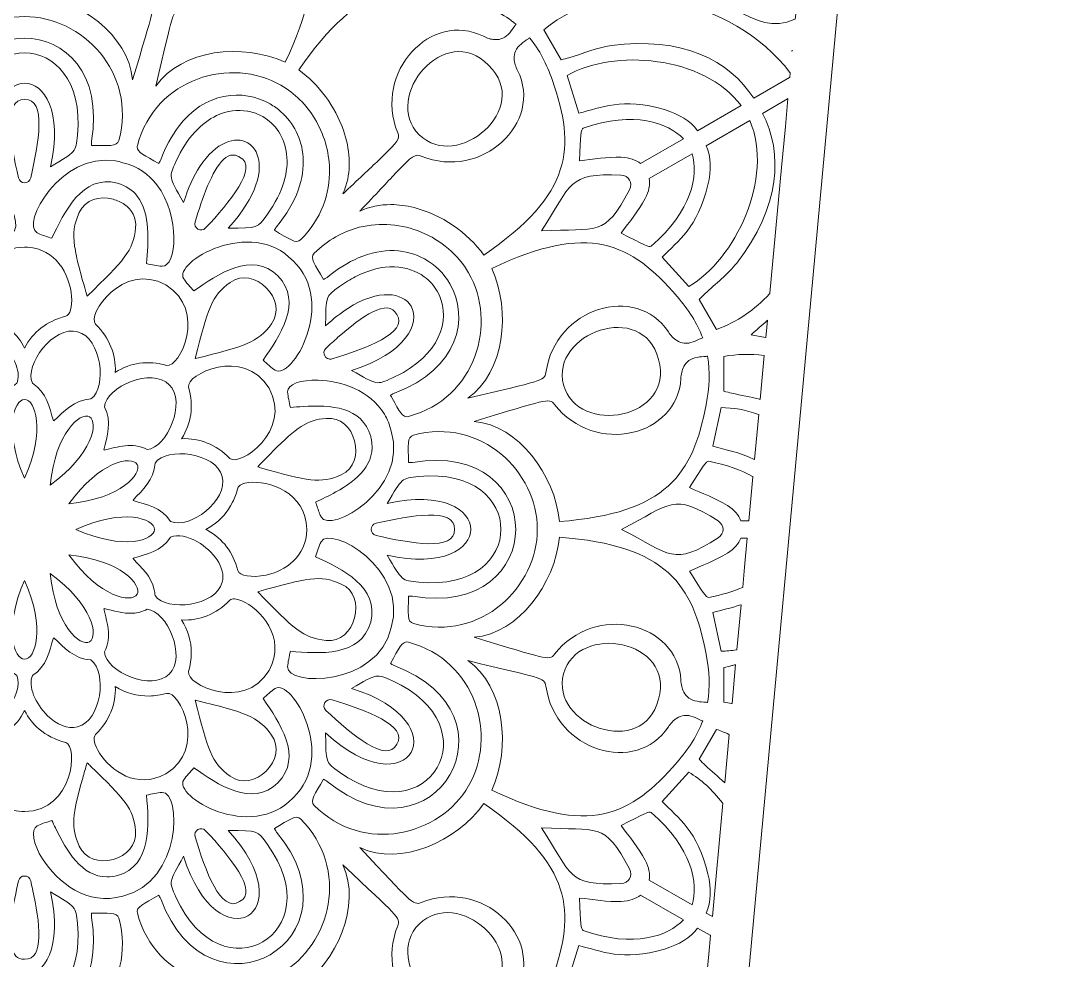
# Model space of a CAD drawing. Extents: x 80 to 1066, y -1043 to 43.
# Drawn here: x 575.4 to 733.5, y -367.2 to -222.8 of the extents above; entities that cross this region are included whole.
import ezdxf

# ---------------------------------------------------------------- set-up
doc = ezdxf.new("R2010")
doc.units = 0
doc.header["$MEASUREMENT"] = 0
doc.layers.add('Layer 1', color=7, linetype='Continuous', lineweight=0)

msp = doc.modelspace()

# ---------------------------------------------------------------- linework, layer by layer
at = {"layer": 'Layer 1'}
for points, knots in [([(705.17, -94), (705.17, -94), (698.6, -55.61), (698.6, -55.61), (698.6, -55.61), (603.03, -55.61), (603.03, -55.61), (596.76, -50.44), (595.14, -44.55), (594.72, -42.06), (594.67, -41.65), (594.62, -41.25), (594.57, -40.84), (594.45, -39.89), (594.33, -38.94), (594.33, -37.98), (594.33, -37.56), (594.35, -37.15), (594.4, -36.74), (594.96, -32.69), (596.22, -28.84), (597.99, -25.14), (599.55, -21.84), (601.16, -18.56), (602.72, -15.26), (608.87, -2.21), (610.1, 11.03), (603.85, 24.41), (600.47, 31.62), (595.06, 36.89), (587.49, 40.08), (587.51, 39.08), (588.17, 38.76), (588.57, 38.31), (598.97, 26.34), (601.59, 12.73), (597.21, -2.38), (595.37, -8.73), (592.07, -14.44), (589.59, -20.49), (586.6, -27.79), (584.9, -35.18), (587.36, -43.03), (589.03, -48.37), (591.85, -52.63), (596.1, -55.61), (596.1, -55.61), (555.87, -55.61), (555.87, -55.61), (555.64, -55.41), (555.38, -55.24), (555.08, -55.15), (554.96, -55.05), (554.87, -54.98), (554.82, -54.93), (546.99, -47.5), (545.43, -38.73), (549.36, -28.79), (550, -27.18), (550.68, -25.57), (551.43, -23.99), (554.03, -18.44), (557.1, -13.07), (558.78, -7.15), (562.74, 6.85), (561.37, 19.99), (551.99, 31.66), (548.91, 35.48), (545.01, 38.26), (539.75, 40.27), (542.69, 36.94), (545.03, 34.03), (546.87, 30.77), (554.23, 17.75), (553.35, 4.53), (547.78, -8.77), (544.98, -15.5), (541.31, -21.86), (539.74, -29.08), (537.41, -39.68), (540.88, -49.57), (549, -55.61), (549, -55.61), (447.38, -55.61), (447.38, -55.61), (447.38, -55.61), (440.15, -94), (440.15, -94), (440.15, -94), (412.4, -94), (412.4, -94), (412.4, -94), (412.4, -153.55), (412.4, -153.55), (412.4, -153.55), (437.6, -153.55), (437.6, -153.55), (437.6, -153.55), (450.18, -292.7), (450.18, -292.7), (450.18, -292.7), (456.36, -361.14), (456.36, -361.14), (456.36, -361.14), (456.37, -361.14), (456.37, -361.14), (456.37, -361.14), (467.2, -480.93), (467.2, -480.93), (467.2, -480.93), (676.93, -480.93), (676.93, -480.93), (676.93, -480.93), (687.99, -361.14), (687.99, -361.14), (687.99, -361.14), (697.17, -261.88), (697.17, -261.88), (697.17, -261.88), (699.28, -239.09), (699.28, -239.09), (699.28, -239.09), (707.17, -153.55), (707.17, -153.55), (707.17, -153.55), (733.47, -153.55), (733.47, -153.55), (733.47, -153.55), (733.47, -94), (733.47, -94), (733.47, -94), (705.17, -94), (705.17, -94)], [0, 0, 0, 0, 1, 1, 1, 2, 2, 2, 3, 3, 3, 4, 4, 4, 5, 5, 5, 6, 6, 6, 7, 7, 7, 8, 8, 8, 9, 9, 9, 10, 10, 10, 11, 11, 11, 12, 12, 12, 13, 13, 13, 14, 14, 14, 15, 15, 15, 16, 16, 16, 17, 17, 17, 18, 18, 18, 19, 19, 19, 20, 20, 20, 21, 21, 21, 22, 22, 22, 23, 23, 23, 24, 24, 24, 25, 25, 25, 26, 26, 26, 27, 27, 27, 28, 28, 28, 29, 29, 29, 30, 30, 30, 31, 31, 31, 32, 32, 32, 33, 33, 33, 34, 34, 34, 35, 35, 35, 36, 36, 36, 37, 37, 37, 38, 38, 38, 39, 39, 39, 40, 40, 40, 41, 41, 41, 42, 42, 42, 43, 43, 43, 44, 44, 44, 44]), ([(602.59, -196.28), (602.54, -197.19), (602.46, -198.17), (601.94, -198.93), (601.7, -199.28), (601.38, -199.51), (601.02, -199.7), (600.46, -199.99), (599.83, -200.13), (599.21, -200.16), (590.28, -200.68), (587.26, -213.36), (595.2, -219.57), (596.29, -220.43), (595.87, -220.95), (592.61, -231.94), (591.97, -225.04), (584.42, -219.53), (577.22, -218.82), (578.49, -202.3), (584.51, -198.29), (595.18, -196.29), (597.81, -195.79), (600.24, -195.64), (602.63, -196.06), (602.61, -196.13), (602.59, -196.21), (602.59, -196.28)], [0, 0, 0, 0, 1, 1, 1, 2, 2, 2, 3, 3, 3, 4, 4, 4, 5, 5, 5, 6, 6, 6, 7, 7, 7, 8, 8, 8, 9, 9, 9, 9]), ([(616.07, -229.23), (609.49, -226.25), (600.19, -227.23), (596.19, -232.9), (598.86, -221.74), (598.75, -221.09), (600.12, -220.9), (610.11, -219.48), (613.83, -206.99), (606.36, -202.09), (605.83, -201.73), (605.36, -201.3), (605.02, -200.77), (604.8, -200.43), (604.64, -200.06), (604.61, -199.65), (604.54, -198.73), (604.97, -197.84), (605.37, -197.02), (605.41, -196.96), (605.43, -196.89), (605.44, -196.81), (607.73, -197.65), (609.75, -198.99), (611.79, -200.74), (620.03, -207.81), (623.23, -214.29), (616.07, -229.23)], [0, 0, 0, 0, 1, 1, 1, 2, 2, 2, 3, 3, 3, 4, 4, 4, 5, 5, 5, 6, 6, 6, 7, 7, 7, 8, 8, 8, 9, 9, 9, 9]), ([(694.49, -221.87), (694.49, -221.87), (694.43, -222.6), (694.43, -222.6), (694.41, -222.6), (694.39, -222.61), (694.36, -222.63), (687.7, -225.77), (684.01, -217.3), (671.43, -217.08), (682.57, -210.75), (686.54, -214.58), (695.1, -214.7), (695.1, -214.7), (695.15, -214.7), (695.15, -214.7), (695.15, -214.7), (694.49, -221.87), (694.49, -221.87)], [0, 0, 0, 0, 1, 1, 1, 2, 2, 2, 3, 3, 3, 4, 4, 4, 5, 5, 5, 6, 6, 6, 6]), ([(648.32, -225.77), (647.69, -225.74), (647.07, -225.55), (646.51, -225.26), (638.53, -221.24), (629.57, -230.72), (633.34, -240.07), (633.69, -240.93), (633.52, -241.33), (630.83, -243.89), (629.66, -245.02), (628, -246.56), (625.7, -248.73), (625.44, -248.97), (625.17, -249.22), (624.9, -249.48), (625.09, -249.08), (625.25, -248.66), (625.39, -248.24), (626.23, -245.55), (626, -242.55), (625.01, -239.7), (623.74, -236.05), (621.23, -232.65), (618.15, -230.43), (627.5, -216.76), (634.72, -216.29), (644.96, -219.89), (647.5, -220.78), (649.67, -221.86), (651.53, -223.42), (651.48, -223.47), (651.43, -223.53), (651.38, -223.59), (650.89, -224.35), (650.33, -225.16), (649.49, -225.56), (649.12, -225.74), (648.72, -225.79), (648.32, -225.77)], [0, 0, 0, 0, 1, 1, 1, 2, 2, 2, 3, 3, 3, 4, 4, 4, 5, 5, 5, 6, 6, 6, 7, 7, 7, 8, 8, 8, 9, 9, 9, 10, 10, 10, 11, 11, 11, 12, 12, 12, 13, 13, 13, 13]), ([(693.6, -231.57), (693.6, -231.57), (693.54, -231.61), (693.54, -231.61), (693.54, -231.61), (688.05, -234.78), (688.05, -234.78), (684.34, -228.94), (677.01, -225.22), (666.16, -226.69), (663.93, -227), (661.8, -227.92), (659.66, -228.55), (659.27, -228.67), (658.9, -228.76), (658.44, -228.88), (658.44, -228.88), (655.79, -224.28), (655.79, -224.28), (666.2, -215.3), (684.8, -219.41), (693.61, -230.81), (693.63, -230.83), (693.65, -230.86), (693.66, -230.88), (693.66, -230.88), (693.6, -231.57), (693.6, -231.57)], [0, 0, 0, 0, 1, 1, 1, 2, 2, 2, 3, 3, 3, 4, 4, 4, 5, 5, 5, 6, 6, 6, 7, 7, 7, 8, 8, 8, 9, 9, 9, 9]), ([(590.5, -241.26), (590.24, -242.23), (588.93, -242.04), (586.3, -242.01), (586.29, -241.98), (586.29, -241.93), (586.29, -241.9), (586.28, -241.68), (586.28, -241.52), (586.3, -241.38), (588.07, -230.83), (582.05, -225.55), (576.02, -225.55), (570, -225.55), (563.98, -230.83), (565.75, -241.38), (565.77, -241.52), (565.76, -241.68), (565.75, -241.9), (565.75, -241.9), (565.75, -242.01), (565.75, -242.01), (563.11, -242.04), (561.8, -242.23), (561.55, -241.26), (558.76, -230.81), (567.2, -222.2), (576.02, -222.22), (584.84, -222.2), (593.29, -230.81), (590.5, -241.26)], [0, 0, 0, 0, 1, 1, 1, 2, 2, 2, 3, 3, 3, 4, 4, 4, 5, 5, 5, 6, 6, 6, 7, 7, 7, 8, 8, 8, 9, 9, 9, 10, 10, 10, 10]), ([(636.65, -240.37), (630.86, -234.56), (640.68, -222.85), (647.31, -229.7), (654.16, -236.34), (642.46, -246.15), (636.65, -240.37)], [0, 0, 0, 0, 1, 1, 1, 2, 2, 2, 2]), ([(646.58, -258.87), (644.08, -255.37), (640.04, -252.62), (635.85, -251.57), (634.66, -251.27), (633.46, -251.11), (632.28, -251.11), (630.63, -251.11), (629.02, -251.42), (627.53, -252.11), (630.01, -249.5), (631.72, -247.64), (632.97, -246.34), (635.67, -243.5), (636.06, -243.32), (636.94, -243.67), (646.3, -247.45), (655.77, -238.49), (651.75, -230.5), (651.47, -229.94), (651.27, -229.32), (651.24, -228.7), (651.23, -228.29), (651.27, -227.89), (651.45, -227.52), (651.85, -226.68), (652.67, -226.12), (653.42, -225.63), (653.48, -225.58), (653.54, -225.54), (653.59, -225.48), (655.15, -227.35), (656.23, -229.52), (657.12, -232.05), (660.72, -242.29), (660.25, -249.51), (646.58, -258.87)], [0, 0, 0, 0, 1, 1, 1, 2, 2, 2, 3, 3, 3, 4, 4, 4, 5, 5, 5, 6, 6, 6, 7, 7, 7, 8, 8, 8, 9, 9, 9, 10, 10, 10, 11, 11, 11, 12, 12, 12, 12]), ([(679.42, -239.76), (678.29, -238.26), (676.62, -237.2), (674.33, -236.52), (667.79, -234.59), (664.64, -236.25), (661.19, -237.06), (661.19, -237.06), (659.36, -231.28), (659.36, -231.28), (666.49, -227.15), (680.32, -228.2), (686.11, -235.9), (686.11, -235.9), (679.42, -239.76), (679.42, -239.76)], [0, 0, 0, 0, 1, 1, 1, 2, 2, 2, 3, 3, 3, 4, 4, 4, 5, 5, 5, 5]), ([(693.97, -227.56), (693.97, -227.56), (693.92, -227.5), (693.92, -227.5), (693.92, -227.5), (693.9, -227.48), (693.9, -227.48), (693.9, -227.48), (693.91, -227.48), (693.92, -227.48), (693.94, -227.46), (693.96, -227.45), (693.98, -227.43), (693.98, -227.43), (693.97, -227.56), (693.97, -227.56)], [0, 0, 0, 0, 1, 1, 1, 2, 2, 2, 3, 3, 3, 4, 4, 4, 5, 5, 5, 5]), ([(576.02, -232.44), (573.07, -232.44), (570.12, -236.73), (572.07, -245.3), (568.08, -242.93), (568.17, -243.12), (567.92, -240.44), (567.07, -232.01), (571.54, -227.8), (576.02, -227.8), (580.5, -227.8), (584.97, -232.01), (584.13, -240.44), (583.87, -243.12), (583.97, -242.93), (579.98, -245.3), (581.93, -236.73), (578.97, -232.44), (576.02, -232.44)], [0, 0, 0, 0, 1, 1, 1, 2, 2, 2, 3, 3, 3, 4, 4, 4, 5, 5, 5, 6, 6, 6, 6]), ([(618.43, -256.5), (617.72, -257.21), (616.68, -256.39), (614.4, -255.05), (614.42, -255.02), (614.44, -254.98), (614.46, -254.95), (614.56, -254.75), (614.64, -254.61), (614.73, -254.51), (617.89, -250.67), (619.03, -246.97), (618.81, -243.82), (618.62, -240.96), (617.32, -238.53), (615.4, -236.84), (614.89, -236.4), (614.33, -236), (613.75, -235.65), (609.57, -233.25), (603.71, -233.76), (599.62, -239.2), (599.62, -239.2), (599.62, -239.2), (599.62, -239.2), (598.59, -240.56), (597.68, -242.23), (596.93, -244.23), (596.88, -244.36), (596.8, -244.5), (596.68, -244.68), (596.66, -244.72), (596.64, -244.75), (596.62, -244.78), (594.49, -243.58), (593.28, -243.07), (593.32, -242.23), (593.32, -242.17), (593.33, -242.1), (593.35, -242.03), (596.16, -231.57), (607.78, -228.35), (615.41, -232.78), (617.54, -234), (619.32, -235.79), (620.59, -237.91), (621.99, -240.22), (622.8, -242.9), (622.86, -245.64), (622.95, -249.42), (621.61, -253.31), (618.43, -256.5)], [0, 0, 0, 0, 1, 1, 1, 2, 2, 2, 3, 3, 3, 4, 4, 4, 5, 5, 5, 6, 6, 6, 7, 7, 7, 8, 8, 8, 9, 9, 9, 10, 10, 10, 11, 11, 11, 12, 12, 12, 13, 13, 13, 14, 14, 14, 15, 15, 15, 16, 16, 16, 17, 17, 17, 17]), ([(576.02, -247.74), (575.61, -247.74), (575.2, -247.5), (575.09, -247), (573.88, -241.8), (572.62, -234.77), (576.02, -234.97), (579.43, -234.77), (578.17, -241.8), (576.96, -247), (576.84, -247.5), (576.43, -247.74), (576.02, -247.74)], [0, 0, 0, 0, 1, 1, 1, 2, 2, 2, 3, 3, 3, 4, 4, 4, 4]), ([(692.9, -239.09), (692.9, -239.09), (692.32, -245.43), (692.32, -245.43), (692.32, -245.43), (690.54, -264.73), (690.54, -264.73), (690.52, -264.76), (690.49, -264.78), (690.47, -264.81), (688.22, -267.26), (685.49, -269.16), (682.33, -270.27), (682.33, -270.27), (679.68, -265.67), (679.68, -265.67), (680.01, -265.34), (680.28, -265.06), (680.58, -264.78), (682.19, -263.24), (684.05, -261.86), (685.43, -260.08), (692.14, -251.42), (692.58, -243.21), (689.38, -237.09), (689.38, -237.09), (693.24, -234.86), (693.24, -234.86), (693.24, -234.86), (693.3, -234.82), (693.3, -234.82), (693.3, -234.82), (692.9, -239.09), (692.9, -239.09)], [0, 0, 0, 0, 1, 1, 1, 2, 2, 2, 3, 3, 3, 4, 4, 4, 5, 5, 5, 6, 6, 6, 7, 7, 7, 8, 8, 8, 9, 9, 9, 10, 10, 10, 11, 11, 11, 11]), ([(611.71, -243.29), (611.4, -242.55), (610.91, -241.98), (610.3, -241.62), (608.44, -240.55), (605.44, -241.45), (602.95, -245.26), (602.01, -246.67), (601.15, -248.5), (600.45, -250.78), (599.28, -248.72), (598.71, -247.76), (598.58, -246.99), (598.45, -246.26), (598.73, -245.7), (599.28, -244.5), (600.95, -240.78), (603.21, -238.53), (605.52, -237.44), (605.52, -237.44), (605.53, -237.44), (605.53, -237.44), (607.14, -236.68), (608.79, -236.49), (610.29, -236.76), (610.29, -236.76), (610.3, -236.76), (610.3, -236.76), (610.3, -236.76), (610.3, -236.76), (610.31, -236.76), (611.12, -236.91), (611.91, -237.2), (612.61, -237.6), (614.56, -238.72), (615.97, -240.76), (616.28, -243.37), (616.59, -245.98), (615.8, -249.17), (613.32, -252.6), (611.76, -254.79), (611.93, -254.68), (607.29, -254.74), (611.83, -249.84), (612.69, -245.67), (611.71, -243.29)], [0, 0, 0, 0, 1, 1, 1, 2, 2, 2, 3, 3, 3, 4, 4, 4, 5, 5, 5, 6, 6, 6, 7, 7, 7, 8, 8, 8, 9, 9, 9, 10, 10, 10, 11, 11, 11, 12, 12, 12, 13, 13, 13, 14, 14, 14, 15, 15, 15, 15]), ([(670.67, -244.81), (669.94, -244.24), (668.94, -243.88), (667.7, -243.83), (665.57, -243.75), (663.4, -244.14), (661.27, -244.37), (661.45, -240.44), (661.44, -239.54), (661.85, -239.37), (669.7, -236.62), (674.92, -238.55), (677.25, -241.01), (677.25, -241.01), (670.67, -244.81), (670.67, -244.81)], [0, 0, 0, 0, 1, 1, 1, 2, 2, 2, 3, 3, 3, 4, 4, 4, 5, 5, 5, 5]), ([(673.98, -259.2), (676.41, -256.63), (679.42, -254.72), (681.01, -248.09), (681.57, -245.78), (681.49, -243.79), (680.76, -242.06), (680.76, -242.06), (687.44, -238.2), (687.44, -238.2), (691.21, -247.06), (685.21, -259.56), (678.06, -263.67), (678.06, -263.67), (673.98, -259.2), (673.98, -259.2)], [0, 0, 0, 0, 1, 1, 1, 2, 2, 2, 3, 3, 3, 4, 4, 4, 5, 5, 5, 5]), ([(574.1, -255.44), (573.41, -255.79), (572.63, -256.01), (571.82, -256.28), (569.95, -252.29), (567.2, -246.44), (561.77, -247.81), (556.39, -249.34), (556.93, -255.78), (557.3, -260.17), (556.47, -260.34), (555.68, -260.54), (554.9, -260.58), (551.94, -260.73), (551.76, -246.84), (560.93, -244.67), (569.96, -241.96), (576.75, -254.09), (574.1, -255.44)], [0, 0, 0, 0, 1, 1, 1, 2, 2, 2, 3, 3, 3, 4, 4, 4, 5, 5, 5, 6, 6, 6, 6]), ([(597.14, -260.58), (596.37, -260.54), (595.58, -260.34), (594.74, -260.17), (595.02, -256.89), (595.39, -252.46), (593.31, -249.8), (592.62, -248.9), (591.63, -248.2), (590.27, -247.81), (584.84, -246.44), (582.09, -252.29), (580.22, -256.28), (579.48, -256.03), (578.77, -255.83), (578.13, -255.53), (578.07, -255.5), (578.01, -255.47), (577.94, -255.44), (575.41, -254.14), (581.52, -242.99), (589.96, -244.4), (590.34, -244.46), (590.73, -244.55), (591.12, -244.67), (593.41, -245.21), (595.12, -246.48), (596.34, -248.08), (600.02, -252.9), (599.37, -260.69), (597.14, -260.58)], [0, 0, 0, 0, 1, 1, 1, 2, 2, 2, 3, 3, 3, 4, 4, 4, 5, 5, 5, 6, 6, 6, 7, 7, 7, 8, 8, 8, 9, 9, 9, 10, 10, 10, 10]), ([(671.36, -250.17), (671.94, -249.08), (672.13, -248.04), (672, -247.12), (672, -247.12), (678.58, -243.31), (678.58, -243.31), (679.55, -246.56), (678.61, -252.05), (672.3, -257.48), (671.95, -257.74), (671.18, -257.28), (667.68, -255.48), (668.94, -253.74), (670.38, -252.07), (671.36, -250.17)], [0, 0, 0, 0, 1, 1, 1, 2, 2, 2, 3, 3, 3, 4, 4, 4, 5, 5, 5, 5]), ([(603.83, -254.7), (603.48, -255.07), (603, -255.09), (602.65, -254.87), (602.3, -254.67), (602.06, -254.25), (602.21, -253.77), (603.3, -250.19), (604.81, -245.8), (606.61, -244.15), (607.07, -243.73), (607.55, -243.49), (608.05, -243.49), (608.3, -243.49), (608.55, -243.55), (608.8, -243.68), (608.88, -243.72), (608.95, -243.76), (609.04, -243.81), (612.09, -245.34), (607.47, -250.8), (603.83, -254.7)], [0, 0, 0, 0, 1, 1, 1, 2, 2, 2, 3, 3, 3, 4, 4, 4, 5, 5, 5, 6, 6, 6, 7, 7, 7, 7]), ([(667.63, -246.59), (668.25, -246.62), (668.72, -246.91), (668.97, -247.33), (669.21, -247.75), (669.22, -248.3), (668.94, -248.86), (665.12, -256.2), (664.06, -254.66), (655.44, -255.14), (660.17, -247.92), (659.36, -246.23), (667.63, -246.59)], [0, 0, 0, 0, 1, 1, 1, 2, 2, 2, 3, 3, 3, 4, 4, 4, 4]), ([(584.42, -252.34), (585.35, -250.32), (587.52, -249.73), (589.61, -250.29), (590.25, -250.46), (590.84, -250.73), (591.35, -251.08), (592.5, -251.89), (593.22, -253.13), (593.08, -254.66), (592.75, -258.21), (591.25, -259.71), (585.63, -265.16), (585.63, -265.16), (585.63, -265.15), (585.62, -265.14), (585.62, -265.15), (585.62, -265.15), (585.62, -265.16), (584.62, -261.65), (583.97, -259.34), (583.71, -257.53), (583.4, -255.46), (583.62, -254.07), (584.42, -252.34)], [0, 0, 0, 0, 1, 1, 1, 2, 2, 2, 3, 3, 3, 4, 4, 4, 5, 5, 5, 6, 6, 6, 7, 7, 7, 8, 8, 8, 8]), ([(614.51, -276.55), (613.86, -276.13), (613.29, -275.56), (612.65, -275), (615.17, -271.38), (618.85, -266.08), (614.95, -262.06), (610.94, -258.16), (605.62, -261.85), (602.02, -264.37), (601.45, -263.72), (600.89, -263.15), (600.46, -262.5), (598.84, -260.01), (610.79, -252.9), (617.26, -259.76), (624.11, -266.22), (617.01, -278.17), (614.51, -276.55)], [0, 0, 0, 0, 1, 1, 1, 2, 2, 2, 3, 3, 3, 4, 4, 4, 5, 5, 5, 6, 6, 6, 6]), ([(634.99, -283.66), (634.09, -283.9), (633.6, -282.86), (632.49, -280.86), (632.41, -280.71), (632.32, -280.56), (632.24, -280.4), (632.26, -280.37), (632.3, -280.36), (632.33, -280.34), (632.52, -280.22), (632.66, -280.13), (632.78, -280.09), (632.81, -280.07), (632.84, -280.07), (632.87, -280.05), (642.82, -276.29), (644.36, -268.47), (641.36, -263.27), (640.44, -261.68), (639.1, -260.34), (637.44, -259.43), (634.73, -257.94), (631.18, -257.63), (627.27, -259.31), (625.73, -259.97), (624.13, -260.95), (622.51, -262.29), (622.4, -262.37), (622.26, -262.45), (622.06, -262.56), (622.03, -262.57), (622, -262.59), (621.96, -262.61), (620.62, -260.34), (619.81, -259.3), (620.51, -258.59), (622.6, -256.51), (624.98, -255.22), (627.44, -254.6), (630.66, -253.78), (634, -254.11), (636.95, -255.33), (638.48, -255.96), (639.9, -256.82), (641.13, -257.88), (642.37, -258.94), (643.43, -260.2), (644.24, -261.61), (648.67, -269.24), (645.44, -280.85), (634.99, -283.66)], [0, 0, 0, 0, 1, 1, 1, 2, 2, 2, 3, 3, 3, 4, 4, 4, 5, 5, 5, 6, 6, 6, 7, 7, 7, 8, 8, 8, 9, 9, 9, 10, 10, 10, 11, 11, 11, 12, 12, 12, 13, 13, 13, 14, 14, 14, 15, 15, 15, 16, 16, 16, 17, 17, 17, 17]), ([(679.99, -271.65), (679.18, -272.05), (678.29, -272.48), (677.36, -272.4), (676.95, -272.37), (676.58, -272.21), (676.25, -272), (675.71, -271.66), (675.28, -271.19), (674.93, -270.65), (670.02, -263.18), (657.53, -266.91), (656.12, -276.89), (655.92, -278.26), (655.27, -278.16), (644.11, -280.83), (649.78, -276.83), (650.77, -267.53), (647.78, -260.94), (662.72, -253.79), (669.21, -256.99), (676.27, -265.22), (678.02, -267.27), (679.36, -269.28), (680.2, -271.57), (680.13, -271.59), (680.06, -271.61), (679.99, -271.65)], [0, 0, 0, 0, 1, 1, 1, 2, 2, 2, 3, 3, 3, 4, 4, 4, 5, 5, 5, 6, 6, 6, 7, 7, 7, 8, 8, 8, 9, 9, 9, 9]), ([(582.35, -268.24), (579.39, -269.04), (577.31, -270.65), (576.02, -273.14), (575.49, -272.11), (574.82, -271.23), (574, -270.49), (572.92, -269.52), (571.58, -268.79), (569.98, -268.33), (569.89, -268.3), (569.79, -268.27), (569.7, -268.24), (567.8, -267.73), (568.47, -257.78), (576.02, -257.63), (576.17, -257.63), (576.33, -257.64), (576.48, -257.65), (578.66, -257.82), (580.23, -258.82), (581.3, -260.15), (583.74, -263.18), (583.65, -267.89), (582.35, -268.24)], [0, 0, 0, 0, 1, 1, 1, 2, 2, 2, 3, 3, 3, 4, 4, 4, 5, 5, 5, 6, 6, 6, 7, 7, 7, 8, 8, 8, 8]), ([(597.87, -275.8), (594.91, -275.01), (592.31, -275.36), (589.95, -276.88), (590.07, -274.07), (589.08, -271.64), (586.92, -269.46), (585.53, -268.07), (591.09, -259.8), (597.7, -263.44), (604.17, -267.35), (599.78, -276.29), (597.87, -275.8)], [0, 0, 0, 0, 1, 1, 1, 2, 2, 2, 3, 3, 3, 4, 4, 4, 4]), ([(635.39, -266.72), (634.18, -264.63), (630.5, -263.97), (625.68, -267.05), (624.6, -267.75), (623.46, -268.62), (622.27, -269.72), (622.33, -265.08), (622.22, -265.26), (624.41, -263.69), (625.23, -263.1), (626.04, -262.6), (626.82, -262.2), (631.18, -259.96), (634.96, -260.39), (637.41, -262.18), (638.24, -262.78), (638.91, -263.53), (639.41, -264.4), (641.47, -267.97), (640.44, -273.34), (634.21, -276.88), (633.68, -277.18), (633.12, -277.47), (632.52, -277.74), (630.07, -278.85), (630.27, -278.85), (626.23, -276.57), (634.63, -273.97), (636.86, -269.27), (635.39, -266.72)], [0, 0, 0, 0, 1, 1, 1, 2, 2, 2, 3, 3, 3, 4, 4, 4, 5, 5, 5, 6, 6, 6, 7, 7, 7, 8, 8, 8, 9, 9, 9, 10, 10, 10, 10]), ([(602.25, -274.75), (604.16, -267.16), (604.71, -265.11), (607.62, -263.06), (609.43, -261.77), (611.61, -262.35), (613.14, -263.87), (614.67, -265.4), (615.24, -267.59), (613.96, -269.4), (611.91, -272.3), (609.85, -272.85), (602.27, -274.77), (602.27, -274.76), (602.27, -274.75), (602.27, -274.75), (602.26, -274.75), (602.26, -274.75), (602.25, -274.75)], [0, 0, 0, 0, 1, 1, 1, 2, 2, 2, 3, 3, 3, 4, 4, 4, 5, 5, 5, 6, 6, 6, 6]), ([(622.31, -273.19), (622.9, -272.63), (623.53, -272.06), (624.17, -271.49), (627.77, -268.32), (631.9, -265.39), (633.2, -267.98), (635.08, -270.83), (628.36, -273.25), (623.25, -274.8), (623.07, -274.85), (622.9, -274.86), (622.75, -274.82), (622.49, -274.77), (622.27, -274.6), (622.14, -274.36), (621.93, -274.01), (621.94, -273.53), (622.31, -273.19)], [0, 0, 0, 0, 1, 1, 1, 2, 2, 2, 3, 3, 3, 4, 4, 4, 5, 5, 5, 6, 6, 6, 6]), ([(673.41, -274.9), (676.01, -284.07), (660.98, -286.71), (658.83, -278.8), (656.73, -270.88), (671.08, -265.65), (673.41, -274.9)], [0, 0, 0, 0, 1, 1, 1, 2, 2, 2, 2]), ([(584.16, -270.64), (587.83, -271.58), (588.74, -279.17), (586.2, -280.96), (583.57, -281.08), (582.1, -282.89), (580.53, -284.33), (580.52, -284.31), (580.51, -284.29), (580.5, -284.27), (580.48, -284.28), (580.47, -284.3), (580.45, -284.32), (579.81, -282.27), (579.45, -279.97), (577.23, -278.56), (575.92, -275.74), (580.5, -269.62), (584.16, -270.64)], [0, 0, 0, 0, 1, 1, 1, 2, 2, 2, 3, 3, 3, 4, 4, 4, 5, 5, 5, 6, 6, 6, 6]), ([(690.06, -269.95), (690.06, -269.95), (689.91, -271.53), (689.91, -271.53), (689.89, -271.53), (689.87, -271.52), (689.85, -271.52), (689.12, -271.37), (688.38, -271.22), (687.64, -271.09), (688.47, -270.36), (689.29, -269.65), (690.08, -268.94), (690.11, -268.92), (690.13, -268.89), (690.15, -268.88), (690.15, -268.88), (690.06, -269.95), (690.06, -269.95)], [0, 0, 0, 0, 1, 1, 1, 2, 2, 2, 3, 3, 3, 4, 4, 4, 5, 5, 5, 6, 6, 6, 6]), ([(571.6, -284.32), (571.57, -284.3), (571.56, -284.28), (571.54, -284.27), (571.54, -284.29), (571.52, -284.31), (571.52, -284.33), (570.86, -283.73), (570.22, -283.05), (569.49, -282.46), (568.5, -281.66), (567.37, -281.02), (565.85, -280.96), (564.62, -280.09), (564.19, -277.85), (564.51, -275.67), (564.85, -273.37), (566, -271.13), (567.89, -270.64), (568.24, -270.55), (568.59, -270.52), (568.95, -270.54), (570.32, -270.63), (571.73, -271.52), (572.84, -272.74), (574.5, -274.54), (575.52, -277.03), (574.82, -278.56), (572.6, -279.97), (572.23, -282.27), (571.6, -284.32)], [0, 0, 0, 0, 1, 1, 1, 2, 2, 2, 3, 3, 3, 4, 4, 4, 5, 5, 5, 6, 6, 6, 7, 7, 7, 8, 8, 8, 9, 9, 9, 10, 10, 10, 10]), ([(601.22, -279.14), (600.72, -277.23), (609.67, -272.85), (613.58, -279.31), (617.22, -285.93), (608.95, -291.48), (607.55, -290.09), (605.38, -287.94), (602.95, -286.95), (600.14, -287.07), (601.65, -284.7), (602, -282.1), (601.22, -279.14)], [0, 0, 0, 0, 1, 1, 1, 2, 2, 2, 3, 3, 3, 4, 4, 4, 4]), ([(658.19, -299.79), (657.48, -292.6), (651.98, -285.05), (645.07, -284.41), (656.07, -281.14), (656.59, -280.72), (657.44, -281.81), (663.66, -289.76), (676.34, -286.73), (676.85, -277.81), (676.88, -277.18), (677.03, -276.55), (677.31, -275.99), (677.5, -275.63), (677.74, -275.31), (678.08, -275.08), (678.85, -274.55), (679.83, -274.47), (680.73, -274.42), (680.81, -274.42), (680.88, -274.4), (680.96, -274.39), (681.37, -276.78), (681.22, -279.2), (680.72, -281.84), (678.72, -292.51), (674.71, -298.52), (658.19, -299.79)], [0, 0, 0, 0, 1, 1, 1, 2, 2, 2, 3, 3, 3, 4, 4, 4, 5, 5, 5, 6, 6, 6, 7, 7, 7, 8, 8, 8, 9, 9, 9, 9]), ([(689.03, -281.02), (689.01, -281.01), (688.99, -281.01), (688.97, -281), (687.55, -280.64), (686.08, -280.42), (684.68, -280.07), (684.29, -279.98), (683.91, -279.88), (683.45, -279.75), (683.45, -279.75), (683.45, -274.44), (683.45, -274.44), (685.5, -274.05), (687.57, -274.02), (689.6, -274.29), (689.61, -274.29), (689.63, -274.3), (689.65, -274.3), (689.65, -274.3), (689.03, -281.02), (689.03, -281.02)], [0, 0, 0, 0, 1, 1, 1, 2, 2, 2, 3, 3, 3, 4, 4, 4, 5, 5, 5, 6, 6, 6, 7, 7, 7, 7]), ([(588.29, -282.16), (588.56, -279.07), (595.58, -276.07), (598.24, -278.77), (600.94, -281.43), (597.94, -288.45), (594.85, -288.73), (592.52, -287.52), (590.34, -288.35), (588.25, -288.82), (588.25, -288.79), (588.26, -288.77), (588.27, -288.75), (588.24, -288.76), (588.22, -288.76), (588.19, -288.76), (588.67, -286.68), (589.49, -284.49), (588.29, -282.16)], [0, 0, 0, 0, 1, 1, 1, 2, 2, 2, 3, 3, 3, 4, 4, 4, 5, 5, 5, 6, 6, 6, 6]), ([(631.29, -283.29), (631.76, -284.06), (632.12, -284.92), (632.35, -285.9), (635.05, -294.93), (622.92, -301.72), (621.57, -299.08), (621.49, -298.9), (621.41, -298.73), (621.34, -298.55), (621.12, -298), (620.95, -297.4), (620.73, -296.8), (621.71, -296.34), (622.79, -295.83), (623.84, -295.25), (627.08, -293.46), (630.12, -290.95), (629.26, -286.98), (629.24, -286.9), (629.23, -286.82), (629.2, -286.74), (627.89, -282.12), (622.97, -281.86), (618.82, -282.12), (618.13, -282.16), (617.47, -282.21), (616.85, -282.27), (616.67, -281.43), (616.48, -280.65), (616.43, -279.88), (616.37, -278.72), (618.46, -277.99), (621.14, -278.07), (621.14, -278.07), (621.14, -278.07), (621.14, -278.07), (624.61, -278.17), (629.09, -279.63), (631.29, -283.29)], [0, 0, 0, 0, 1, 1, 1, 2, 2, 2, 3, 3, 3, 4, 4, 4, 5, 5, 5, 6, 6, 6, 7, 7, 7, 8, 8, 8, 9, 9, 9, 10, 10, 10, 11, 11, 11, 12, 12, 12, 13, 13, 13, 13]), ([(576.02, -293.14), (572.71, -285.76), (574.4, -281.04), (576.02, -281.05), (577.64, -281.04), (579.34, -285.76), (576.02, -293.14)], [0, 0, 0, 0, 1, 1, 1, 2, 2, 2, 2]), ([(579.95, -294.19), (580.77, -286.14), (584.59, -282.9), (586, -283.72), (587.41, -284.52), (586.51, -289.45), (579.95, -294.19)], [0, 0, 0, 0, 1, 1, 1, 2, 2, 2, 2]), ([(688.17, -290.28), (688.16, -290.28), (688.13, -290.26), (688.11, -290.25), (685.81, -289.1), (683.75, -288.8), (681.75, -288.2), (681.75, -288.2), (683.05, -282.29), (683.05, -282.29), (684.85, -282.29), (686.8, -282.65), (688.76, -283.33), (688.78, -283.34), (688.79, -283.35), (688.81, -283.35), (688.81, -283.35), (688.17, -290.28), (688.17, -290.28)], [0, 0, 0, 0, 1, 1, 1, 2, 2, 2, 3, 3, 3, 4, 4, 4, 5, 5, 5, 6, 6, 6, 6]), ([(612.28, -291.52), (612.15, -291.48), (612, -291.44), (611.86, -291.4), (611.86, -291.39), (611.87, -291.39), (611.87, -291.39), (611.87, -291.39), (611.86, -291.38), (611.85, -291.38), (612.72, -290.49), (613.5, -289.69), (614.18, -289), (617.83, -285.32), (619.37, -284.21), (622.35, -283.94), (624.56, -283.73), (626.17, -285.33), (626.73, -287.41), (627.28, -289.49), (626.69, -291.66), (624.67, -292.6), (621.5, -294.06), (619.46, -293.55), (612.28, -291.52)], [0, 0, 0, 0, 1, 1, 1, 2, 2, 2, 3, 3, 3, 4, 4, 4, 5, 5, 5, 6, 6, 6, 7, 7, 7, 8, 8, 8, 8]), ([(635.75, -315.47), (634.78, -315.21), (634.97, -313.9), (635, -311.26), (635.04, -311.26), (635.08, -311.26), (635.11, -311.26), (635.34, -311.25), (635.5, -311.24), (635.63, -311.27), (646.18, -313.04), (651.46, -307.01), (651.47, -300.99), (651.46, -294.97), (646.18, -288.95), (635.63, -290.71), (635.5, -290.74), (635.34, -290.74), (635.11, -290.73), (635.08, -290.72), (635.04, -290.72), (635, -290.72), (634.97, -288.08), (634.78, -286.77), (635.75, -286.52), (646.21, -283.73), (654.81, -292.17), (654.79, -300.99), (654.81, -309.81), (646.21, -318.26), (635.75, -315.47)], [0, 0, 0, 0, 1, 1, 1, 2, 2, 2, 3, 3, 3, 4, 4, 4, 5, 5, 5, 6, 6, 6, 7, 7, 7, 8, 8, 8, 9, 9, 9, 10, 10, 10, 10]), ([(598.46, -299.78), (597.04, -297.57), (594.74, -297.2), (592.7, -296.56), (592.71, -296.55), (592.73, -296.53), (592.75, -296.51), (592.72, -296.5), (592.7, -296.5), (592.68, -296.49), (594.13, -294.91), (595.94, -293.45), (596.06, -290.82), (597.84, -288.28), (605.43, -289.19), (606.37, -292.86), (607.39, -296.51), (601.28, -301.09), (598.46, -299.78)], [0, 0, 0, 0, 1, 1, 1, 2, 2, 2, 3, 3, 3, 4, 4, 4, 5, 5, 5, 6, 6, 6, 6]), ([(593.29, -291.02), (594.11, -292.42), (590.88, -296.25), (582.83, -297.07), (587.56, -290.5), (592.49, -289.61), (593.29, -291.02)], [0, 0, 0, 0, 1, 1, 1, 2, 2, 2, 2]), ([(687.3, -299.66), (687.3, -299.66), (686.08, -299.66), (686.08, -299.66), (685.72, -298.8), (685.04, -297.99), (684, -297.33), (682.2, -296.18), (680.12, -295.45), (678.16, -294.58), (680.28, -291.26), (680.72, -290.48), (681.15, -290.54), (683.89, -291.06), (686.1, -291.88), (687.87, -292.86), (687.89, -292.88), (687.91, -292.88), (687.93, -292.9), (687.93, -292.9), (687.3, -299.66), (687.3, -299.66)], [0, 0, 0, 0, 1, 1, 1, 2, 2, 2, 3, 3, 3, 4, 4, 4, 5, 5, 5, 6, 6, 6, 7, 7, 7, 7]), ([(631.72, -304.95), (640.29, -306.9), (644.58, -303.95), (644.58, -300.99), (644.58, -298.04), (640.29, -295.09), (631.72, -297.04), (634.08, -293.04), (633.9, -293.15), (636.58, -292.88), (645, -292.04), (649.21, -296.51), (649.21, -300.99), (649.21, -305.46), (645, -309.94), (636.58, -309.1), (633.9, -308.84), (634.08, -308.93), (631.72, -304.95)], [0, 0, 0, 0, 1, 1, 1, 2, 2, 2, 3, 3, 3, 4, 4, 4, 5, 5, 5, 6, 6, 6, 6]), ([(619.38, -300.99), (619.3, -305.31), (616.01, -307.38), (613.11, -308.01), (610.94, -308.47), (608.99, -308.13), (608.77, -307.31), (608.01, -304.49), (606.49, -302.46), (604.18, -301.16), (604.08, -301.1), (603.97, -301.05), (603.87, -300.99), (604.21, -300.81), (604.54, -300.62), (604.84, -300.42), (606.19, -299.51), (607.23, -298.32), (607.97, -296.82), (607.97, -296.82), (607.97, -296.82), (607.97, -296.81), (608.3, -296.15), (608.56, -295.45), (608.77, -294.66), (608.9, -294.22), (609.55, -293.91), (610.47, -293.8), (613.45, -293.47), (619.26, -295.22), (619.38, -300.97), (619.38, -300.97), (619.38, -300.99), (619.38, -300.99)], [0, 0, 0, 0, 1, 1, 1, 2, 2, 2, 3, 3, 3, 4, 4, 4, 5, 5, 5, 6, 6, 6, 7, 7, 7, 8, 8, 8, 9, 9, 9, 10, 10, 10, 11, 11, 11, 11]), ([(667.72, -300.99), (675.43, -297.1), (675.58, -295.23), (682.56, -299.69), (683.08, -300.02), (683.34, -300.51), (683.34, -300.99), (683.34, -301.48), (683.08, -301.96), (682.56, -302.3), (675.58, -306.75), (675.43, -304.88), (667.72, -300.99)], [0, 0, 0, 0, 1, 1, 1, 2, 2, 2, 3, 3, 3, 4, 4, 4, 4]), ([(583.88, -300.99), (591.26, -297.67), (595.98, -299.37), (595.96, -300.99), (595.98, -302.62), (591.26, -304.31), (583.88, -300.99)], [0, 0, 0, 0, 1, 1, 1, 2, 2, 2, 2]), ([(629.27, -300.99), (629.27, -300.58), (629.52, -300.18), (630.01, -300.06), (635.21, -298.85), (642.25, -297.59), (642.05, -300.99), (642.25, -304.4), (635.21, -303.14), (630.01, -301.92), (629.52, -301.81), (629.27, -301.4), (629.27, -300.99)], [0, 0, 0, 0, 1, 1, 1, 2, 2, 2, 3, 3, 3, 4, 4, 4, 4]), ([(616.43, -322.11), (616.48, -321.33), (616.67, -320.55), (616.85, -319.71), (621.24, -320.09), (627.68, -320.62), (629.2, -315.24), (630.57, -309.82), (624.73, -307.06), (620.73, -305.19), (621.01, -304.38), (621.22, -303.6), (621.57, -302.91), (622.92, -300.27), (635.05, -307.06), (632.35, -316.08), (630.18, -325.25), (616.28, -325.08), (616.43, -322.11)], [0, 0, 0, 0, 1, 1, 1, 2, 2, 2, 3, 3, 3, 4, 4, 4, 5, 5, 5, 6, 6, 6, 6]), ([(596.06, -311.17), (596.04, -310.85), (596.01, -310.55), (595.94, -310.26), (595.5, -308.18), (593.96, -306.87), (592.68, -305.49), (592.7, -305.49), (592.72, -305.48), (592.75, -305.47), (592.73, -305.46), (592.71, -305.44), (592.7, -305.42), (594.74, -304.78), (597.04, -304.41), (598.46, -302.19), (599.55, -301.69), (601.12, -302.06), (602.59, -302.92), (604.93, -304.28), (607, -306.88), (606.37, -309.12), (605.43, -312.8), (597.84, -313.7), (596.06, -311.17)], [0, 0, 0, 0, 1, 1, 1, 2, 2, 2, 3, 3, 3, 4, 4, 4, 5, 5, 5, 6, 6, 6, 7, 7, 7, 8, 8, 8, 8]), ([(678.08, -326.9), (677.74, -326.67), (677.5, -326.35), (677.31, -325.99), (677.03, -325.43), (676.88, -324.8), (676.85, -324.17), (676.34, -315.25), (663.66, -312.23), (657.44, -320.16), (656.59, -321.26), (656.07, -320.84), (645.07, -317.57), (651.98, -316.94), (657.48, -309.39), (658.19, -302.19), (674.71, -303.46), (678.72, -309.47), (680.72, -320.14), (681.22, -322.79), (681.37, -325.2), (680.96, -327.6), (680.88, -327.58), (680.81, -327.56), (680.73, -327.55), (679.83, -327.5), (678.85, -327.43), (678.08, -326.9)], [0, 0, 0, 0, 1, 1, 1, 2, 2, 2, 3, 3, 3, 4, 4, 4, 5, 5, 5, 6, 6, 6, 7, 7, 7, 8, 8, 8, 9, 9, 9, 9]), ([(686.64, -306.82), (686.64, -306.82), (686.36, -309.87), (686.36, -309.87), (686.34, -309.88), (686.32, -309.89), (686.3, -309.9), (684.84, -310.54), (683.13, -311.07), (681.15, -311.45), (680.72, -311.5), (680.28, -310.72), (678.16, -307.41), (680.12, -306.53), (682.2, -305.79), (684, -304.65), (685.04, -303.99), (685.72, -303.18), (686.08, -302.33), (686.08, -302.33), (687.06, -302.33), (687.06, -302.33), (687.06, -302.33), (686.64, -306.82), (686.64, -306.82)], [0, 0, 0, 0, 1, 1, 1, 2, 2, 2, 3, 3, 3, 4, 4, 4, 5, 5, 5, 6, 6, 6, 7, 7, 7, 8, 8, 8, 8]), ([(582.83, -304.92), (590.88, -305.74), (594.11, -309.56), (593.29, -310.96), (592.49, -312.37), (587.56, -311.48), (582.83, -304.92)], [0, 0, 0, 0, 1, 1, 1, 2, 2, 2, 2]), ([(586, -318.26), (584.59, -319.08), (580.77, -315.85), (579.95, -307.79), (586.51, -312.53), (587.41, -317.46), (586, -318.26)], [0, 0, 0, 0, 1, 1, 1, 2, 2, 2, 2]), ([(611.85, -310.61), (611.86, -310.6), (611.87, -310.6), (611.87, -310.6), (611.87, -310.59), (611.86, -310.59), (611.86, -310.58), (619.38, -308.45), (621.44, -307.9), (624.67, -309.39), (626.69, -310.31), (627.28, -312.49), (626.73, -314.58), (626.17, -316.66), (624.56, -318.25), (622.35, -318.05), (618.81, -317.73), (617.31, -316.21), (611.85, -310.61)], [0, 0, 0, 0, 1, 1, 1, 2, 2, 2, 3, 3, 3, 4, 4, 4, 5, 5, 5, 6, 6, 6, 6]), ([(576.02, -320.93), (574.4, -320.95), (572.71, -316.23), (576.02, -308.85), (579.34, -316.23), (577.64, -320.95), (576.02, -320.93)], [0, 0, 0, 0, 1, 1, 1, 2, 2, 2, 2]), ([(601.22, -322.84), (601.48, -321.85), (601.62, -320.89), (601.62, -319.97), (601.64, -318.16), (601.14, -316.49), (600.14, -314.91), (602.95, -315.04), (605.38, -314.05), (607.55, -311.89), (607.87, -311.57), (608.55, -311.62), (609.37, -311.96), (612.12, -313.1), (616.38, -317.57), (613.58, -322.68), (609.67, -329.14), (600.72, -324.75), (601.22, -322.84)], [0, 0, 0, 0, 1, 1, 1, 2, 2, 2, 3, 3, 3, 4, 4, 4, 5, 5, 5, 6, 6, 6, 6]), ([(685.47, -319.49), (685.45, -319.49), (685.43, -319.5), (685.41, -319.5), (684.61, -319.63), (683.82, -319.7), (683.05, -319.7), (683.05, -319.7), (681.75, -313.78), (681.75, -313.78), (683.13, -313.36), (684.54, -313.09), (686.05, -312.58), (686.08, -312.58), (686.09, -312.57), (686.11, -312.56), (686.11, -312.56), (685.47, -319.49), (685.47, -319.49)], [0, 0, 0, 0, 1, 1, 1, 2, 2, 2, 3, 3, 3, 4, 4, 4, 5, 5, 5, 6, 6, 6, 6]), ([(588.19, -313.22), (588.22, -313.23), (588.24, -313.23), (588.27, -313.23), (588.26, -313.21), (588.25, -313.19), (588.25, -313.16), (589.68, -313.48), (591.14, -313.97), (592.66, -313.87), (593.38, -313.82), (594.11, -313.64), (594.85, -313.26), (597.94, -313.53), (600.94, -320.56), (598.24, -323.21), (595.58, -325.92), (588.56, -322.92), (588.29, -319.82), (588.59, -319.24), (588.76, -318.67), (588.84, -318.12), (589.11, -316.42), (588.55, -314.8), (588.19, -313.22)], [0, 0, 0, 0, 1, 1, 1, 2, 2, 2, 3, 3, 3, 4, 4, 4, 5, 5, 5, 6, 6, 6, 7, 7, 7, 8, 8, 8, 8]), ([(658.83, -323.18), (660.98, -315.27), (676.01, -317.92), (673.41, -327.09), (671.08, -336.33), (656.73, -331.1), (658.83, -323.18)], [0, 0, 0, 0, 1, 1, 1, 2, 2, 2, 2]), ([(567.89, -331.34), (564.22, -330.4), (563.31, -322.81), (565.85, -321.03), (568.47, -320.91), (569.95, -319.1), (571.52, -317.65), (571.52, -317.67), (571.54, -317.7), (571.54, -317.72), (571.56, -317.7), (571.57, -317.68), (571.6, -317.67), (572.23, -319.71), (572.6, -322.01), (574.82, -323.43), (576.12, -326.25), (571.54, -332.36), (567.89, -331.34)], [0, 0, 0, 0, 1, 1, 1, 2, 2, 2, 3, 3, 3, 4, 4, 4, 5, 5, 5, 6, 6, 6, 6]), ([(579.56, -329.61), (577.69, -327.8), (576.47, -325.06), (577.23, -323.43), (579.45, -322.01), (579.81, -319.71), (580.45, -317.67), (580.47, -317.68), (580.48, -317.7), (580.5, -317.72), (580.51, -317.7), (580.52, -317.67), (580.53, -317.65), (582.1, -319.1), (583.57, -320.91), (586.2, -321.03), (586.21, -321.04), (586.23, -321.05), (586.24, -321.06), (588.73, -322.9), (587.81, -330.4), (584.16, -331.34), (582.62, -331.77), (580.92, -330.94), (579.56, -329.61)], [0, 0, 0, 0, 1, 1, 1, 2, 2, 2, 3, 3, 3, 4, 4, 4, 5, 5, 5, 6, 6, 6, 7, 7, 7, 8, 8, 8, 8]), ([(620.51, -343.39), (619.81, -342.69), (620.62, -341.65), (621.96, -339.37), (622, -339.39), (622.03, -339.41), (622.06, -339.43), (622.26, -339.54), (622.4, -339.61), (622.51, -339.7), (630.77, -346.5), (638.35, -343.93), (641.36, -338.71), (644.36, -333.5), (642.81, -325.64), (632.78, -321.9), (632.66, -321.85), (632.52, -321.76), (632.33, -321.65), (632.3, -321.63), (632.26, -321.6), (632.24, -321.58), (633.53, -319.29), (634.02, -318.06), (634.99, -318.32), (645.44, -321.14), (648.67, -332.75), (644.24, -340.38), (639.84, -348.02), (628.17, -351.04), (620.51, -343.39)], [0, 0, 0, 0, 1, 1, 1, 2, 2, 2, 3, 3, 3, 4, 4, 4, 5, 5, 5, 6, 6, 6, 7, 7, 7, 8, 8, 8, 9, 9, 9, 10, 10, 10, 10]), ([(647.78, -341.03), (650.77, -334.45), (649.78, -325.16), (644.11, -321.16), (655.27, -323.82), (655.92, -323.72), (656.12, -325.09), (657.53, -335.08), (670.02, -338.8), (674.93, -331.33), (675.28, -330.8), (675.71, -330.32), (676.25, -329.99), (676.58, -329.77), (676.95, -329.61), (677.36, -329.58), (678.29, -329.5), (679.18, -329.94), (679.99, -330.34), (680.06, -330.37), (680.13, -330.4), (680.2, -330.42), (679.36, -332.7), (678.02, -334.72), (676.27, -336.76), (669.21, -344.99), (662.72, -348.2), (647.78, -341.03)], [0, 0, 0, 0, 1, 1, 1, 2, 2, 2, 3, 3, 3, 4, 4, 4, 5, 5, 5, 6, 6, 6, 7, 7, 7, 8, 8, 8, 9, 9, 9, 9]), ([(684.71, -327.73), (684.71, -327.73), (684.65, -327.73), (684.65, -327.73), (684.25, -327.68), (683.86, -327.62), (683.45, -327.54), (683.45, -327.54), (683.45, -322.23), (683.45, -322.23), (683.91, -322.11), (684.29, -322), (684.68, -321.91), (684.85, -321.87), (685.02, -321.82), (685.2, -321.79), (685.22, -321.78), (685.24, -321.78), (685.26, -321.77), (685.26, -321.77), (684.71, -327.73), (684.71, -327.73)], [0, 0, 0, 0, 1, 1, 1, 2, 2, 2, 3, 3, 3, 4, 4, 4, 5, 5, 5, 6, 6, 6, 7, 7, 7, 7]), ([(600.46, -339.49), (600.89, -338.84), (601.45, -338.25), (602.02, -337.62), (605.62, -340.14), (610.94, -343.82), (614.95, -339.92), (618.85, -335.91), (615.17, -330.6), (612.65, -326.99), (613.29, -326.42), (613.86, -325.85), (614.51, -325.43), (617.01, -323.82), (624.11, -335.76), (617.26, -342.23), (610.79, -349.08), (598.84, -341.98), (600.46, -339.49)], [0, 0, 0, 0, 1, 1, 1, 2, 2, 2, 3, 3, 3, 4, 4, 4, 5, 5, 5, 6, 6, 6, 6]), ([(635.39, -335.27), (636.86, -332.71), (634.63, -328.01), (626.23, -325.42), (630.27, -323.14), (630.07, -323.14), (632.52, -324.25), (640.24, -327.73), (641.65, -333.71), (639.41, -337.59), (637.17, -341.47), (631.29, -343.23), (624.41, -338.29), (622.22, -336.73), (622.33, -336.9), (622.27, -332.26), (628.73, -338.24), (633.91, -337.82), (635.39, -335.27)], [0, 0, 0, 0, 1, 1, 1, 2, 2, 2, 3, 3, 3, 4, 4, 4, 5, 5, 5, 6, 6, 6, 6]), ([(587.55, -335.39), (586.75, -334.14), (586.47, -332.97), (586.92, -332.52), (589.08, -330.34), (590.07, -327.91), (589.95, -325.11), (591.57, -326.15), (593.31, -326.63), (595.18, -326.59), (596.05, -326.57), (596.94, -326.44), (597.87, -326.19), (599.78, -325.69), (604.17, -334.64), (597.7, -338.54), (593.23, -341.01), (589.23, -338.02), (587.55, -335.39)], [0, 0, 0, 0, 1, 1, 1, 2, 2, 2, 3, 3, 3, 4, 4, 4, 5, 5, 5, 6, 6, 6, 6]), ([(622.14, -327.61), (622.34, -327.26), (622.76, -327.03), (623.25, -327.17), (628.36, -328.73), (635.08, -331.15), (633.2, -334), (631.67, -337.06), (626.21, -332.45), (622.31, -328.8), (621.94, -328.45), (621.93, -327.97), (622.14, -327.61)], [0, 0, 0, 0, 1, 1, 1, 2, 2, 2, 3, 3, 3, 4, 4, 4, 4]), ([(613.96, -332.59), (615.24, -334.4), (614.67, -336.58), (613.14, -338.11), (611.61, -339.63), (609.43, -340.2), (607.62, -338.92), (604.71, -336.87), (604.16, -334.81), (602.25, -327.23), (602.26, -327.23), (602.26, -327.23), (602.27, -327.23), (602.27, -327.23), (602.27, -327.23), (602.27, -327.22), (609.85, -329.13), (611.91, -329.67), (613.96, -332.59)], [0, 0, 0, 0, 1, 1, 1, 2, 2, 2, 3, 3, 3, 4, 4, 4, 5, 5, 5, 6, 6, 6, 6]), ([(576.02, -344.35), (574.8, -344.33), (573.76, -344.05), (572.88, -343.59), (568.32, -341.23), (568.11, -334.17), (569.7, -333.74), (572.65, -332.94), (574.73, -331.33), (576.02, -328.84), (576.61, -329.95), (577.34, -330.89), (578.24, -331.66), (579.35, -332.61), (580.72, -333.29), (582.35, -333.74), (584.25, -334.26), (583.58, -344.2), (576.02, -344.35)], [0, 0, 0, 0, 1, 1, 1, 2, 2, 2, 3, 3, 3, 4, 4, 4, 5, 5, 5, 6, 6, 6, 6]), ([(683.59, -339.92), (683.56, -339.9), (683.55, -339.88), (683.53, -339.87), (682.56, -338.95), (681.53, -338.11), (680.58, -337.21), (680.28, -336.92), (680.01, -336.65), (679.68, -336.31), (679.68, -336.31), (682.33, -331.71), (682.33, -331.71), (682.98, -331.94), (683.61, -332.19), (684.21, -332.48), (684.23, -332.49), (684.25, -332.51), (684.26, -332.51), (684.26, -332.51), (683.59, -339.92), (683.59, -339.92)], [0, 0, 0, 0, 1, 1, 1, 2, 2, 2, 3, 3, 3, 4, 4, 4, 5, 5, 5, 6, 6, 6, 7, 7, 7, 7]), ([(584.95, -339.19), (584.95, -339.19), (584.95, -339.19), (584.95, -339.19), (585.15, -338.46), (585.38, -337.68), (585.62, -336.83), (585.62, -336.84), (585.62, -336.84), (585.62, -336.84), (585.63, -336.84), (585.63, -336.83), (585.63, -336.83), (585.81, -337), (585.99, -337.17), (586.16, -337.35), (591.34, -342.38), (592.77, -343.89), (593.08, -347.31), (593.28, -349.53), (591.69, -351.13), (589.61, -351.7), (587.52, -352.25), (585.35, -351.65), (584.42, -349.64), (583.09, -346.77), (583.38, -344.84), (584.95, -339.19)], [0, 0, 0, 0, 1, 1, 1, 2, 2, 2, 3, 3, 3, 4, 4, 4, 5, 5, 5, 6, 6, 6, 7, 7, 7, 8, 8, 8, 9, 9, 9, 9]), ([(681.69, -360.46), (681.69, -360.46), (681.63, -360.42), (681.63, -360.42), (681.63, -360.42), (680.76, -359.92), (680.76, -359.92), (681.49, -358.2), (681.57, -356.21), (681.01, -353.89), (679.42, -347.26), (676.41, -345.36), (673.98, -342.78), (673.98, -342.78), (678.06, -338.31), (678.06, -338.31), (679.92, -339.37), (681.69, -341.01), (683.24, -342.99), (683.26, -343.01), (683.28, -343.04), (683.29, -343.06), (683.29, -343.06), (681.69, -360.46), (681.69, -360.46)], [0, 0, 0, 0, 1, 1, 1, 2, 2, 2, 3, 3, 3, 4, 4, 4, 5, 5, 5, 6, 6, 6, 7, 7, 7, 8, 8, 8, 8]), ([(578.78, -351.62), (577.32, -349.3), (576.9, -347.08), (577.94, -346.54), (578.63, -346.19), (579.41, -345.98), (580.22, -345.71), (580.39, -346.07), (580.57, -346.46), (580.76, -346.85), (582.42, -350.29), (584.75, -354.38), (588.7, -354.38), (589.19, -354.38), (589.72, -354.31), (590.27, -354.17), (595.66, -352.65), (595.12, -346.2), (594.74, -341.82), (595.58, -341.64), (596.37, -341.44), (597.14, -341.4), (600.1, -341.25), (600.29, -355.14), (591.12, -357.32), (585.65, -358.95), (581.02, -355.16), (578.78, -351.62)], [0, 0, 0, 0, 1, 1, 1, 2, 2, 2, 3, 3, 3, 4, 4, 4, 5, 5, 5, 6, 6, 6, 7, 7, 7, 8, 8, 8, 9, 9, 9, 9]), ([(653.42, -376.36), (652.67, -375.86), (651.85, -375.3), (651.45, -374.46), (651.27, -374.09), (651.23, -373.69), (651.24, -373.29), (651.27, -372.66), (651.47, -372.05), (651.75, -371.49), (655.77, -363.5), (646.3, -354.54), (636.94, -358.31), (635.66, -358.82), (635.42, -358.2), (627.53, -349.88), (633.83, -352.78), (642.37, -348.99), (646.58, -343.12), (660.25, -352.47), (660.72, -359.69), (657.12, -369.92), (656.23, -372.46), (655.15, -374.63), (653.59, -376.5), (653.54, -376.44), (653.48, -376.39), (653.42, -376.36)], [0, 0, 0, 0, 1, 1, 1, 2, 2, 2, 3, 3, 3, 4, 4, 4, 5, 5, 5, 6, 6, 6, 7, 7, 7, 8, 8, 8, 9, 9, 9, 9]), ([(672, -354.87), (672.13, -353.95), (671.94, -352.9), (671.36, -351.81), (670.38, -349.91), (668.94, -348.23), (667.68, -346.5), (671.18, -344.69), (671.95, -344.23), (672.3, -344.5), (678.61, -349.94), (679.55, -355.41), (678.58, -358.67), (678.58, -358.67), (672, -354.87), (672, -354.87)], [0, 0, 0, 0, 1, 1, 1, 2, 2, 2, 3, 3, 3, 4, 4, 4, 5, 5, 5, 5]), ([(593.35, -359.96), (593.09, -358.99), (594.32, -358.5), (596.62, -357.2), (596.64, -357.24), (596.66, -357.27), (596.68, -357.3), (596.8, -357.49), (596.88, -357.63), (596.93, -357.75), (600.67, -367.78), (608.52, -369.34), (613.75, -366.32), (618.96, -363.31), (621.54, -355.73), (614.73, -347.48), (614.64, -347.37), (614.56, -347.23), (614.46, -347.03), (614.44, -347), (614.42, -346.96), (614.4, -346.94), (616.68, -345.59), (617.72, -344.77), (618.43, -345.48), (626.06, -353.14), (623.06, -364.81), (615.41, -369.21), (607.78, -373.63), (596.16, -370.41), (593.35, -359.96)], [0, 0, 0, 0, 1, 1, 1, 2, 2, 2, 3, 3, 3, 4, 4, 4, 5, 5, 5, 6, 6, 6, 7, 7, 7, 8, 8, 8, 9, 9, 9, 10, 10, 10, 10]), ([(655.44, -346.84), (664.06, -347.32), (665.12, -345.79), (668.94, -353.13), (669.22, -353.68), (669.21, -354.23), (668.97, -354.65), (668.72, -355.07), (668.25, -355.36), (667.63, -355.39), (659.36, -355.76), (660.17, -354.06), (655.44, -346.84)], [0, 0, 0, 0, 1, 1, 1, 2, 2, 2, 3, 3, 3, 4, 4, 4, 4]), ([(600.45, -351.2), (603.04, -359.6), (607.74, -361.83), (610.3, -360.36), (612.85, -358.88), (613.27, -353.7), (607.29, -347.25), (611.93, -347.3), (611.76, -347.19), (613.32, -349.38), (618.27, -356.25), (616.49, -362.14), (612.61, -364.37), (608.74, -366.62), (602.76, -365.21), (599.28, -357.49), (598.16, -355.03), (598.17, -355.24), (600.45, -351.2)], [0, 0, 0, 0, 1, 1, 1, 2, 2, 2, 3, 3, 3, 4, 4, 4, 5, 5, 5, 6, 6, 6, 6]), ([(602.65, -347.1), (603, -346.9), (603.48, -346.91), (603.83, -347.28), (607.47, -351.19), (612.09, -356.64), (609.04, -358.17), (606.18, -360.04), (603.76, -353.32), (602.21, -348.21), (602.06, -347.73), (602.3, -347.31), (602.65, -347.1)], [0, 0, 0, 0, 1, 1, 1, 2, 2, 2, 3, 3, 3, 4, 4, 4, 4]), ([(646.51, -376.72), (647.07, -376.43), (647.69, -376.24), (648.32, -376.21), (648.72, -376.2), (649.12, -376.24), (649.49, -376.42), (650.33, -376.82), (650.89, -377.63), (651.38, -378.39), (651.43, -378.45), (651.48, -378.51), (651.53, -378.56), (649.67, -380.12), (647.5, -381.2), (644.96, -382.09), (634.72, -385.69), (627.5, -385.22), (618.15, -371.55), (624.02, -367.34), (627.81, -358.8), (624.9, -352.5), (633.24, -360.39), (633.86, -360.63), (633.34, -361.91), (629.57, -371.26), (638.53, -380.74), (646.51, -376.72)], [0, 0, 0, 0, 1, 1, 1, 2, 2, 2, 3, 3, 3, 4, 4, 4, 5, 5, 5, 6, 6, 6, 7, 7, 7, 8, 8, 8, 9, 9, 9, 9]), ([(577.25, -356.28), (578.34, -361.28), (579.15, -367.2), (576.02, -367.02), (573.73, -367.15), (573.55, -364), (574.05, -360.34), (574.29, -358.57), (574.69, -356.68), (575.09, -354.98), (575.2, -354.49), (575.61, -354.24), (576.02, -354.24), (576.43, -354.24), (576.84, -354.49), (576.96, -354.98), (577.05, -355.41), (577.15, -355.84), (577.25, -356.28)], [0, 0, 0, 0, 1, 1, 1, 2, 2, 2, 3, 3, 3, 4, 4, 4, 5, 5, 5, 6, 6, 6, 6]), ([(567.92, -361.55), (568.17, -358.87), (568.08, -359.04), (572.07, -356.68), (570.12, -365.26), (573.07, -369.54), (576.02, -369.54), (578.97, -369.54), (581.93, -365.26), (579.98, -356.68), (583.97, -359.04), (583.87, -358.87), (584.13, -361.55), (584.97, -369.97), (580.5, -374.18), (576.02, -374.18), (571.54, -374.18), (567.07, -369.97), (567.92, -361.55)], [0, 0, 0, 0, 1, 1, 1, 2, 2, 2, 3, 3, 3, 4, 4, 4, 5, 5, 5, 6, 6, 6, 6]), ([(636.65, -361.61), (642.46, -355.84), (654.16, -365.64), (647.31, -372.28), (640.68, -379.12), (630.86, -367.43), (636.65, -361.61)], [0, 0, 0, 0, 1, 1, 1, 2, 2, 2, 2]), ([(667.7, -358.15), (668.94, -358.1), (669.94, -357.74), (670.67, -357.17), (670.67, -357.17), (677.25, -360.97), (677.25, -360.97), (674.92, -363.44), (669.7, -365.37), (661.85, -362.61), (661.44, -362.45), (661.45, -361.55), (661.27, -357.62), (663.4, -357.84), (665.57, -358.24), (667.7, -358.15)], [0, 0, 0, 0, 1, 1, 1, 2, 2, 2, 3, 3, 3, 4, 4, 4, 5, 5, 5, 5]), ([(561.55, -360.72), (561.8, -359.76), (563.11, -359.95), (565.75, -359.97), (565.75, -359.97), (565.75, -360.08), (565.75, -360.08), (565.76, -360.31), (565.77, -360.47), (565.75, -360.61), (563.98, -371.16), (570, -376.43), (576.02, -376.43), (582.05, -376.43), (588.07, -371.16), (586.3, -360.61), (586.28, -360.47), (586.28, -360.31), (586.29, -360.08), (586.29, -360.04), (586.29, -360.01), (586.3, -359.97), (588.93, -359.95), (590.24, -359.76), (590.5, -360.72), (593.29, -371.18), (584.84, -379.78), (576.02, -379.77), (567.2, -379.78), (558.76, -371.18), (561.55, -360.72)], [0, 0, 0, 0, 1, 1, 1, 2, 2, 2, 3, 3, 3, 4, 4, 4, 5, 5, 5, 6, 6, 6, 7, 7, 7, 8, 8, 8, 9, 9, 9, 10, 10, 10, 10]), ([(681.15, -366.26), (681.15, -366.26), (680.76, -370.5), (680.76, -370.5), (680.74, -370.51), (680.72, -370.52), (680.69, -370.53), (674.01, -373.99), (664.77, -373.84), (659.36, -370.7), (659.36, -370.7), (661.19, -364.93), (661.19, -364.93), (664.64, -365.74), (667.79, -367.4), (674.33, -365.46), (676.62, -364.79), (678.29, -363.72), (679.42, -362.23), (679.42, -362.23), (681.36, -363.34), (681.36, -363.34), (681.36, -363.34), (681.42, -363.38), (681.42, -363.38), (681.42, -363.38), (681.15, -366.26), (681.15, -366.26)], [0, 0, 0, 0, 1, 1, 1, 2, 2, 2, 3, 3, 3, 4, 4, 4, 5, 5, 5, 6, 6, 6, 7, 7, 7, 8, 8, 8, 9, 9, 9, 9])]:
    msp.add_open_spline(points, degree=3, knots=knots, dxfattribs=at)

doc.saveas('drawing.dxf')
